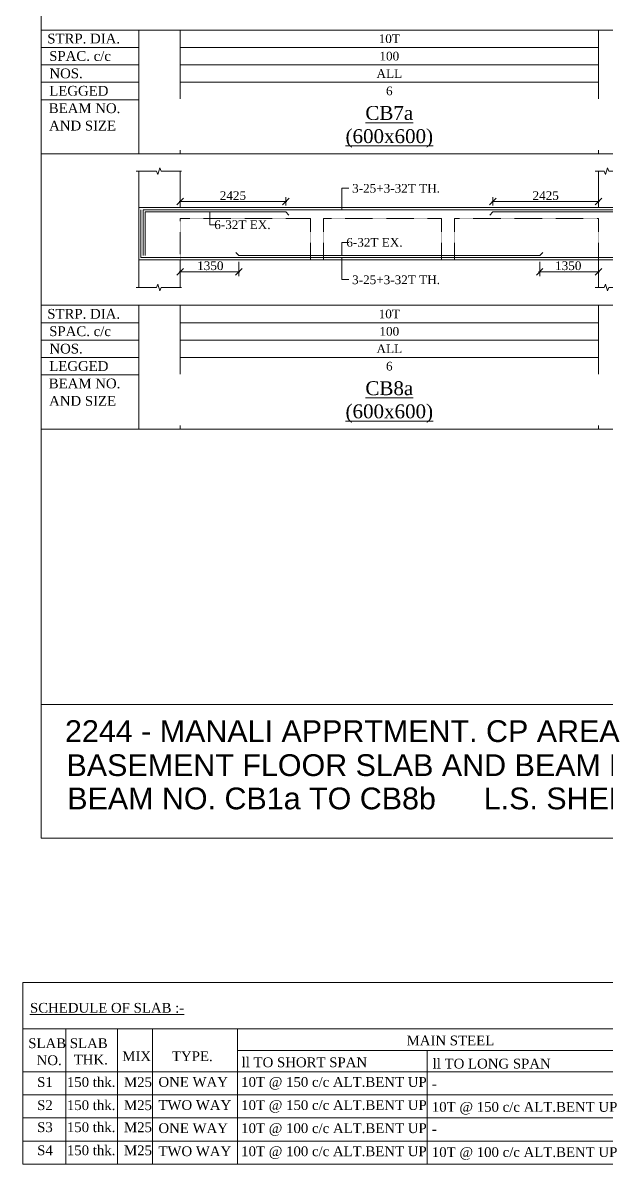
# Model space of a CAD drawing. Header units: inches. Extents: x 11017527 to 11245450, y -2821070 to -2693013.
# Drawn here: x 11187349 to 11200738, y -2780099 to -2753876 of the extents above; entities that cross this region are included whole.
import ezdxf
from ezdxf.enums import TextEntityAlignment as Align

# ---------------------------------------------------------------- set-up
doc = ezdxf.new("R2010")
doc.units = ezdxf.units.IN
doc.header["$LTSCALE"] = 0.5
doc.header["$MEASUREMENT"] = 0
doc.linetypes.add('HIDDEN', pattern=[9.525, 6.35, -3.175])
doc.layers.get('0').update_dxf_attribs({"lineweight": 0})
for name, color, linetype, lineweight in [('S-CUT OUT LINE', 9, 'Continuous', 9), ('S-DIM L.S.', 4, 'Continuous', 9), ('S-L.S.SECTION', 5, 'Continuous', 9), ('S-L.S.SLAB LINE', 8, 'HIDDEN', 5), ('S-L.S.STEEL', 6, 'Continuous', 15), ('S-SECTION MARK', 7, 'Continuous', 0), ('S-SHEET', 251, 'Continuous', 0), ('S-TEXT', 7, 'Continuous', 0), ('S-TEXT L.S. BEAM NO.', 30, 'Continuous', 5), ('S-TEXT SHEET', 7, 'Continuous', 0), ('S-TEXT. L.S.', 7, 'Continuous', 13)]:
    doc.layers.add(name, color=color, linetype=linetype, lineweight=lineweight)
doc.styles.add('135', font='arial.ttf', dxfattribs={"width": 0.8, "height": 135})
doc.styles.add('ARIAL', font='arial.ttf')
doc.styles.get("Standard").update_dxf_attribs({"font": 'times.ttf'})
doc.styles.add('TEXT', font='times.ttf')
doc.dimstyles.new('75', dxfattribs={"dimtxt": 135, "dimasz": 90, "dimexe": 0.1, "dimexo": 0.03, "dimgap": 0.09, "dimtad": 1, "dimdec": 0, "dimzin": 0, "dimdsep": 46, "dimtxsty": '135', "dimblk": 'ARCHTICK', "dimcen": 0.09, "dimclrd": 256, "dimclre": 256, "dimclrt": 256, "dimadec": 0, "dimazin": 0, "dimtfac": 1, "dimtdec": 0, "dimtofl": 0, "dimtmove": 1, "dimatfit": 3, "dimldrblk": 'DOTSMALL', "dimfxl": 1, "dimtolj": 1, "dimtzin": 0, "dimlwd": -1, "dimlwe": -1, "dimarcsym": 0})
doc.dimstyles.new('SETU_1', dxfattribs={"dimtxt": 200, "dimasz": 150, "dimexe": 100, "dimexo": 50, "dimgap": 35, "dimtad": 1, "dimdec": 0, "dimzin": 0, "dimdsep": 46, "dimtxsty": 'Standard', "dimblk": 'OBLIQUE', "dimcen": 150, "dimdle": 25, "dimclrd": 4, "dimclre": 7, "dimclrt": 256, "dimadec": 0, "dimazin": 0, "dimtfac": 1, "dimtdec": 0, "dimtofl": 0, "dimtmove": 1, "dimatfit": 3, "dimfxl": 1, "dimtolj": 1, "dimtzin": 0, "dimlwd": -1, "dimlwe": 5, "dimarcsym": 1})

# ---------------------------------------------------------------- blocks, each defined once
blk = doc.blocks.new('_Oblique')
at = {"color": 0, "linetype": 'ByBlock', "lineweight": -2}
blk.add_line((-0.5, -0.5), (0.5, 0.5), dxfattribs=at)
blk = doc.blocks.new('*D307')
at = {"layer": 'S-DIM L.S.', "color": 7, "transparency": 16777216}
blk.add_line((11190934, -2757982), (11193409, -2757982), dxfattribs=at)
at = {"layer": 'S-DIM L.S.', "color": 7, "lineweight": 5, "transparency": 16777216}
for p, q in [((11190959, -2758070), (11190959, -2757882)), ((11193384, -2758070), (11193384, -2757882))]:
    blk.add_line(p, q, dxfattribs=at)
at = {"layer": 'S-DIM L.S.', "color": 7, "transparency": 16777216, "xscale": 150, "yscale": 150, "zscale": 150, "rotation": 180}
blk.add_blockref('_Oblique', (11190959, -2757982), dxfattribs=at)
at = {"layer": 'S-DIM L.S.', "color": 7, "transparency": 16777216, "xscale": 150, "yscale": 150, "zscale": 150}
blk.add_blockref('_Oblique', (11193384, -2757982), dxfattribs=at)
at = {"layer": 'S-DIM L.S.', "transparency": 16777216, "insert": (11192171, -2757846), "char_height": 200, "attachment_point": 5, "style": 'TEXT'}
blk.add_mtext('\\A1;2425', dxfattribs=at)
blk = doc.blocks.new('*D308')
at = {"layer": 'S-DIM L.S.', "color": 7, "lineweight": 5, "transparency": 16777216}
for p, q in [((11190959, -2759370), (11190959, -2759695)), ((11192308, -2759370), (11192308, -2759695))]:
    blk.add_line(p, q, dxfattribs=at)
at = {"layer": 'S-DIM L.S.', "color": 7, "transparency": 16777216}
blk.add_line((11190934, -2759595), (11192333, -2759595), dxfattribs=at)
at = {"layer": 'S-DIM L.S.', "color": 7, "transparency": 16777216, "xscale": 150, "yscale": 150, "zscale": 150, "rotation": 180}
blk.add_blockref('_Oblique', (11190959, -2759595), dxfattribs=at)
at = {"layer": 'S-DIM L.S.', "color": 7, "transparency": 16777216, "xscale": 150, "yscale": 150, "zscale": 150}
blk.add_blockref('_Oblique', (11192308, -2759595), dxfattribs=at)
at = {"layer": 'S-DIM L.S.', "transparency": 16777216, "insert": (11191653, -2759458), "char_height": 200, "attachment_point": 5, "style": 'TEXT'}
blk.add_mtext('\\A1;1350', dxfattribs=at)
blk = doc.blocks.new('*D311')
at = {"layer": 'S-DIM L.S.', "color": 7, "transparency": 16777216}
blk.add_line((11200588, -2757982), (11198113, -2757982), dxfattribs=at)
at = {"layer": 'S-DIM L.S.', "color": 7, "lineweight": 5, "transparency": 16777216}
for p, q in [((11198138, -2758070), (11198138, -2757882)), ((11200563, -2758070), (11200563, -2757882))]:
    blk.add_line(p, q, dxfattribs=at)
at = {"layer": 'S-DIM L.S.', "color": 7, "transparency": 16777216, "xscale": 150, "yscale": 150, "zscale": 150, "rotation": 180}
blk.add_blockref('_Oblique', (11198138, -2757982), dxfattribs=at)
at = {"layer": 'S-DIM L.S.', "color": 7, "transparency": 16777216, "xscale": 150, "yscale": 150, "zscale": 150}
blk.add_blockref('_Oblique', (11200563, -2757982), dxfattribs=at)
at = {"layer": 'S-DIM L.S.', "transparency": 16777216, "insert": (11199350, -2757846), "char_height": 200, "attachment_point": 5, "style": 'TEXT'}
blk.add_mtext('\\A1;2425', dxfattribs=at)
blk = doc.blocks.new('*D287')
at = {"layer": 'S-DIM L.S.', "color": 7, "lineweight": 5, "transparency": 16777216}
for p, q in [((11199213, -2759370), (11199213, -2759695)), ((11200563, -2759370), (11200563, -2759695))]:
    blk.add_line(p, q, dxfattribs=at)
at = {"layer": 'S-DIM L.S.', "color": 7, "transparency": 16777216}
blk.add_line((11200588, -2759595), (11199188, -2759595), dxfattribs=at)
at = {"layer": 'S-DIM L.S.', "color": 7, "transparency": 16777216, "xscale": 150, "yscale": 150, "zscale": 150, "rotation": 180}
blk.add_blockref('_Oblique', (11199213, -2759595), dxfattribs=at)
at = {"layer": 'S-DIM L.S.', "color": 7, "transparency": 16777216, "xscale": 150, "yscale": 150, "zscale": 150}
blk.add_blockref('_Oblique', (11200563, -2759595), dxfattribs=at)
at = {"layer": 'S-DIM L.S.', "transparency": 16777216, "insert": (11199868, -2759458), "char_height": 200, "attachment_point": 5, "style": 'TEXT'}
blk.add_mtext('\\A1;1350', dxfattribs=at)
blk = doc.blocks.new('_ArchTick')
at = {"color": 0, "linetype": 'ByBlock', "const_width": 0.15}
blk.add_lwpolyline([(-0.5, -0.5), (0.5, 0.5)], dxfattribs=at)

msp = doc.modelspace()

# ---------------------------------------------------------------- linework, layer by layer
at = {"layer": 'S-CUT OUT LINE', "elevation": -0.024}
for points in [[(11189953.202, -2757284.145), (11190420.096, -2757284.145), (11190448.067, -2757360.992), (11190494.744, -2757207.297), (11190522.714, -2757284.145), (11190991.058, -2757284.145)], [(11200487.535, -2757284.149), (11200695.193, -2757284.149), (11200723.163, -2757360.997), (11200769.84, -2757207.301), (11200797.811, -2757284.149), (11200945.054, -2757284.149)], [(11189953.202, -2759956.914), (11190420.096, -2759956.914), (11190448.067, -2759880.066), (11190494.744, -2760033.762), (11190522.714, -2759956.914), (11190991.058, -2759956.914)], [(11200487.535, -2759956.918), (11200695.193, -2759956.918), (11200723.163, -2759880.071), (11200769.84, -2760033.766), (11200797.811, -2759956.918), (11200945.054, -2759956.918)]]:
    msp.add_lwpolyline(points, dxfattribs=at)
at = {"layer": 'S-L.S.SECTION', "color": 1}
for p, q in [((11190008.535, -2758120.529, 0.004), (11190008.535, -2757284.145, 0.004)), ((11190958.535, -2757284.145, 0.005), (11190958.535, -2758120.529, 0.005)), ((11200562.535, -2757284.149, 0), (11200562.535, -2758120.534, 0)), ((11190008.535, -2759320.529, 0.004), (11190008.535, -2759956.914, 0.004)), ((11190958.535, -2759320.529, 0.005), (11190958.535, -2759956.914, 0.005)), ((11200562.535, -2759320.534, 0), (11200562.535, -2759956.918, 0))]:
    msp.add_line(p, q, dxfattribs=at)
at = {"layer": 'S-L.S.SECTION', "color": 5}
for p, q in [((11190008.535, -2758120.529, -0.011), (11211508.535, -2758120.529, -0.012)), ((11190008.535, -2759320.529, 0.004), (11190008.535, -2758120.529, 0.004)), ((11190008.535, -2759320.529, -0.011), (11211508.535, -2759320.529, -0.012))]:
    msp.add_line(p, q, dxfattribs=at)
at = {"layer": 'S-L.S.SLAB LINE', "linetype": 'HIDDEN', "ltscale": 0.8}
for p, q in [((11190958.539, -2758370.531, -0.024), (11193948.225, -2758370.533, -0.02)), ((11190958.539, -2759320.529, 0.005), (11190958.539, -2758370.531, 0.005)), ((11193948.225, -2758370.533, 0.004), (11193948.225, -2759320.529, 0.004)), ((11194248.225, -2758370.533, -0.02), (11196958.536, -2758370.534, -0.017)), ((11194248.225, -2758370.533, 0.004), (11194248.225, -2759320.529, 0.004)), ((11196958.536, -2758370.534, 0.004), (11196958.536, -2759320.529, 0.004)), ((11197258.536, -2758370.535, -0.016), (11200562.535, -2758370.537, -0.012)), ((11197258.536, -2758370.535, 0.004), (11197258.536, -2759320.529, 0.004)), ((11200562.535, -2758370.537, -0.017), (11200562.535, -2759320.534, -0.017))]:
    msp.add_line(p, q, dxfattribs=at)
at = {"layer": 'S-L.S.STEEL', "color": 1}
for p, q in [((11190058.535, -2759270.529, 0.004), (11190058.535, -2758170.529, 0.004)), ((11190108.535, -2758170.529, -0.011), (11211408.535, -2758170.529, -0.012)), ((11190108.535, -2759220.529, 0.004), (11190108.535, -2758170.529, 0.004)), ((11190058.535, -2759270.529, -0.011), (11211458.535, -2759270.529, -0.012))]:
    msp.add_line(p, q, dxfattribs=at)
at = {"layer": 'S-L.S.STEEL'}
for p, q in [((11190158.535, -2759220.529, 0.004), (11190158.535, -2758220.427, 0.004)), ((11193383.539, -2758220.427, 0.005), (11190158.535, -2758220.427, -0.017)), ((11193383.539, -2758220.427, 0.018), (11193454.547, -2758291.436, 0.018)), ((11198137.424, -2758220.534, 0.018), (11198066.522, -2758291.436, 0.018)), ((11198137.424, -2758220.534, 0.054), (11203337.535, -2758220.534, -0.029)), ((11192308.539, -2759220.558, 0.013), (11192237.399, -2759149.418, 0.013)), ((11199212.552, -2759220.537, 0.013), (11199283.67, -2759149.418, 0.013)), ((11199212.552, -2759220.537, -0.017), (11192308.539, -2759220.558, -0.014))]:
    msp.add_line(p, q, dxfattribs=at)
at = {"layer": 'S-SHEET'}
for p, q in [((11187769.912, -2754041.769, 0.003), (11190008.535, -2754041.769, 0.003)), ((11187769.912, -2754041.77, 0.001), (11187769.912, -2756887.557, 0.001)), ((11190008.535, -2754041.769, 0.003), (11211508.535, -2754041.769, 0.003)), ((11190008.535, -2754041.769, 0.003), (11190008.535, -2756887.557, 0.003)), ((11190958.535, -2754041.769, 0.003), (11190958.535, -2756887.557, 0.003)), ((11200562.535, -2754041.774, 0.003), (11200562.535, -2756887.561, 0.003)), ((11187769.912, -2754441.769, 0.003), (11190008.535, -2754441.769, 0.003)), ((11190958.535, -2754441.769, 0.021), (11200562.535, -2754441.774, 0.015)), ((11187769.912, -2754841.769, 0.003), (11190008.535, -2754841.769, 0.003)), ((11190958.535, -2754841.769, 0.021), (11200562.535, -2754841.774, 0.015)), ((11187769.912, -2755241.769, 0.003), (11190008.535, -2755241.769, 0.003)), ((11190958.535, -2755241.769, 0.021), (11200562.535, -2755241.774, 0.015)), ((11187769.912, -2755641.769, 0.003), (11190008.535, -2755641.769, 0.003)), ((11190958.535, -2755641.769, 0.021), (11200562.535, -2755641.774, 0.015)), ((11187769.912, -2756887.557, 0.003), (11190008.535, -2756887.557, 0.003)), ((11187769.912, -2756887.557, 0.003), (11245449.902, -2756887.557, 0.003)), ((11190008.535, -2756887.557, 0.003), (11211508.535, -2756887.557, 0.003)), ((11187769.912, -2760365.529, 0.004), (11190008.535, -2760365.529, 0.004)), ((11187769.912, -2760365.53, 0.003), (11187769.912, -2763211.317, 0.003)), ((11190008.535, -2760365.529, 0.004), (11211508.535, -2760365.529, 0.004)), ((11190008.535, -2760365.529, 0.004), (11190008.535, -2763211.317, 0.004)), ((11190008.535, -2760365.529, 0.004), (11190008.535, -2763211.317, 0.004)), ((11190958.535, -2760365.529, 0.004), (11190958.535, -2763211.317, 0.004)), ((11200562.535, -2760365.534, 0.004), (11200562.535, -2763211.321, 0.004)), ((11187769.912, -2760765.529, 0.004), (11190008.535, -2760765.529, 0.004)), ((11190958.535, -2760765.529, 0.022), (11200562.535, -2760765.534, 0.016)), ((11187769.912, -2761165.529, 0.004), (11190008.535, -2761165.529, 0.004)), ((11190958.535, -2761165.529, 0.022), (11200562.535, -2761165.534, 0.016)), ((11187769.912, -2761565.529, 0.004), (11190008.535, -2761565.529, 0.004)), ((11190958.535, -2761565.529, 0.022), (11200562.535, -2761565.534, 0.016)), ((11187769.912, -2761965.529, 0.004), (11190008.535, -2761965.529, 0.004)), ((11190958.535, -2761965.529, 0.022), (11200562.535, -2761965.534, 0.016)), ((11187769.912, -2763211.317, 0.004), (11245449.902, -2763211.317, 0.004)), ((11187769.912, -2763211.317, 0.004), (11190008.535, -2763211.317, 0.004)), ((11190008.535, -2763211.317, 0.004), (11211508.535, -2763211.317, 0.004)), ((11187769.912, -2769535.077, 0.006), (11245449.902, -2769535.077, 0.006)), ((11187769.912, -2772611.23, -0.007), (11245449.902, -2772611.23, -0.007))]:
    msp.add_line(p, q, dxfattribs=at)
msp.add_lwpolyline([(11245449.902, -2772611.23), (11187769.912, -2772611.23), (11187769.912, -2725268.754), (11245449.902, -2725268.754)], close=True, dxfattribs=at)
at = {"layer": 'S-SHEET', "color": 7}
msp.add_lwpolyline([(11209086.889, -2780098.71), (11187349.394, -2780098.71), (11187349.394, -2775923.081), (11209086.889, -2775923.081)], close=True, dxfattribs=at)
at = {"layer": 'S-TEXT', "ltscale": 50}
for p, q in [((11187349.394, -2780098.71), (11187349.394, -2775923.081)), ((11187349.394, -2775923.081), (11209086.889, -2775923.081)), ((11209086.889, -2776985.745), (11187349.394, -2776985.745)), ((11188334.07, -2780098.71), (11188334.07, -2776985.745)), ((11189524.159, -2780098.71), (11189524.159, -2776985.745)), ((11190327.208, -2780098.71), (11190327.208, -2776985.745)), ((11192275.302, -2776985.745), (11192275.302, -2780098.71)), ((11196626.617, -2780098.71), (11196626.617, -2777490.053)), ((11187349.394, -2777975.41), (11209086.889, -2777975.41)), ((11187349.394, -2778506.235), (11209086.889, -2778506.235)), ((11187349.394, -2779037.06), (11209086.889, -2779037.06)), ((11187349.394, -2779037.06), (11209086.889, -2779037.06)), ((11187349.394, -2779567.885), (11209086.889, -2779567.885)), ((11187349.394, -2779567.885), (11209086.889, -2779567.885)), ((11187349.394, -2780098.71), (11209086.889, -2780098.71))]:
    msp.add_line(p, q, dxfattribs=at)
at = {"layer": 'S-TEXT', "linetype": 'ByBlock'}
for p, q in [((11192275.302, -2777490.053), (11206971.193, -2777490.053)), ((11192291.519, -2777490.053), (11206651.884, -2777490.053))]:
    msp.add_line(p, q, dxfattribs=at)

# ---------------------------------------------------------------- texts
at = {"layer": 'S-TEXT', "style": 'TEXT'}
for s, p in [('STRP. DIA.', (11188745.245, -2754349.826, 0.003)), ('SPAC. c/c', (11188662.107, -2754749.826, 0.003)), ('NOS.', (11188341.559, -2755149.826, 0.003)), ('LEGGED', (11188634.205, -2755549.826, 0.003)), ('BEAM NO.', (11188765.44, -2755949.826, 0.003)), ('AND SIZE', (11188720.234, -2756349.826, 0.003)), ('STRP. DIA.', (11188745.245, -2760673.586, 0.004)), ('SPAC. c/c', (11188662.107, -2761073.586, 0.004)), ('NOS.', (11188341.559, -2761473.586, 0.004)), ('LEGGED', (11188634.205, -2761873.586, 0.004)), ('BEAM NO.', (11188765.44, -2762273.586, 0.004)), ('AND SIZE', (11188720.234, -2762673.586, 0.004))]:
    msp.add_text(s, height=225, dxfattribs=at).set_placement(p, align=Align.CENTER)
at = {"layer": 'S-TEXT', "linetype": 'ByBlock', "style": 'TEXT'}
for s, p in [('%%USCHEDULE OF SLAB :-', (11187512.337, -2776618.539)), ('SLAB', (11187472.937, -2777432.056)), ('SLAB', (11188427.447, -2777432.056)), ('MAIN STEEL', (11196157.949, -2777368.987)), ('MIX', (11189631.175, -2777731.468)), ('TYPE.', (11190772.157, -2777731.468)), ('NO.', (11187665.726, -2777822.219)), ('THK.', (11188516.888, -2777808.436)), ('ll TO SHORT SPAN', (11192370.977, -2777870.6)), ('ll TO LONG SPAN', (11196755.748, -2777900.768)), ('S1', (11187677.574, -2778324.512)), ('150 thk.', (11188360.13, -2778324.512)), ('M25', (11189671.523, -2778326.271)), ('ONE WAY', (11190461.503, -2778321.708)), ('10T @ 150 c/c ALT.BENT UP', (11192360.571, -2778322.722)), ('-', (11196736.789, -2778364.588)), ('S2', (11187677.574, -2778855.337)), ('150 thk.', (11188360.13, -2778855.337)), ('M25', (11189671.523, -2778857.096)), ('TWO WAY', (11190461.503, -2778852.534)), ('10T @ 150 c/c ALT.BENT UP', (11192360.571, -2778853.547)), ('10T @ 150 c/c ALT.BENT UP', (11196736.789, -2778895.414)), ('S3', (11187677.574, -2779361.699)), ('150 thk.', (11188360.13, -2779361.699)), ('M25', (11189671.523, -2779363.457)), ('ONE WAY', (11190461.503, -2779383.359)), ('10T @ 100 c/c ALT.BENT UP', (11192360.571, -2779384.372)), ('-', (11196736.789, -2779403.504)), ('S4', (11187677.574, -2779892.524)), ('150 thk.', (11188360.13, -2779892.524)), ('M25', (11189671.523, -2779894.282)), ('TWO WAY', (11190461.503, -2779914.184)), ('10T @ 100 c/c ALT.BENT UP', (11192360.571, -2779915.197)), ('10T @ 100 c/c ALT.BENT UP', (11196736.789, -2779934.33))]:
    msp.add_text(s, height=225, dxfattribs=at).set_placement(p)
at = {"layer": 'S-TEXT', "char_height": 200, "width": 7204, "attachment_point": 5, "style": 'TEXT'}
for s, insert in [('10T', (11195760.535, -2754241.807, 0.024)), ('\\pxt9.000002;100', (11195760.535, -2754641.739, 0.032)), ('ALL', (11195760.535, -2755041.754, 0.033)), ('10T', (11195760.535, -2760565.567, 0.025)), ('\\pxt9.000002;100', (11195760.535, -2760965.499, 0.034)), ('ALL', (11195760.535, -2761365.514, 0.034))]:
    msp.add_mtext(s, dxfattribs=dict(at, insert=insert))
at = {"layer": 'S-TEXT SHEET', "color": 7, "style": 'ARIAL', "width": 1}
for s, p in [('2244 - MANALI APPRTMENT. CP AREA', (11188316.593, -2770149.027, 0.001)), ('BASEMENT FLOOR SLAB AND BEAM L.S. DETAIL.', (11188351.359, -2770931.274, 0.001)), ('BEAM NO. CB1a TO CB8b', (11188368.743, -2771696.139, 0.001)), ('L.S. SHEET NO. 01 OF 01', (11197927.809, -2771696.139, 0.001))]:
    msp.add_text(s, height=500, dxfattribs=at).set_placement(p, align=Align.MIDDLE_LEFT)
at = {"layer": 'S-TEXT. L.S.', "style": 'TEXT'}
for p in [(11194907.219, -2757777.441, -0.069), (11194907.219, -2759880.118, -0.069)]:
    msp.add_text('3-25+3-32T TH.', height=200, dxfattribs=at).set_placement(p)
for p in [(11192388.493, -2758614.055, -0.073), (11195419.587, -2759019.777, -0.069)]:
    msp.add_text('6-32T EX.', height=200, dxfattribs=at).set_placement(p, align=Align.CENTER)

# ---------------------------------------------------------------- dimensions: what is measured, and where the dimension line sits
at = {"layer": 'S-DIM L.S.'}
dim = msp.add_linear_dim(base=(11193383.539, -2757982.275, 0.039), p1=(11190958.535, -2758120.427, 0.023), p2=(11193383.539, -2758120.427, 0.018), dimstyle='SETU_1', override={"dimtxsty": 'TEXT', "dimblk": 'Oblique', "dimclrd": 7, "dimarcsym": 1}, dxfattribs=at)
dim.commit()
dim.dimension.update_dxf_attribs({"geometry": '*D307', "text_midpoint": (11192171.037, -2757845.545, 0.039)})
dim = msp.add_linear_dim(base=(11198137.53, -2757982.275, 0.039), p1=(11200562.535, -2758120.427, 0.023), p2=(11198137.53, -2758120.427, 0.018), angle=180, dimstyle='SETU_1', override={"dimtxsty": 'TEXT', "dimblk": 'Oblique', "dimclrd": 7, "dimarcsym": 1}, dxfattribs=at)
dim.commit()
dim.dimension.update_dxf_attribs({"geometry": '*D311', "text_midpoint": (11199350.033, -2757845.545, 0.039)})
dim = msp.add_linear_dim(base=(11192308.408, -2759595.164, 0.039), p1=(11190958.535, -2759320.427, 0.023), p2=(11192308.408, -2759320.427, 0.013), dimstyle='SETU_1', override={"dimtxsty": 'TEXT', "dimblk": 'Oblique', "dimclrd": 7, "dimarcsym": 1}, dxfattribs=at)
dim.commit()
dim.dimension.update_dxf_attribs({"geometry": '*D308', "text_midpoint": (11191653.474, -2759595.164, 0.039), "dimtype": 160})
dim = msp.add_linear_dim(base=(11199212.662, -2759595.164, 0.039), p1=(11200562.535, -2759320.427, 0.023), p2=(11199212.662, -2759320.427, 0.013), angle=180, dimstyle='SETU_1', override={"dimtxsty": 'TEXT', "dimblk": 'Oblique', "dimclrd": 7, "dimarcsym": 1}, dxfattribs=at)
dim.commit()
dim.dimension.update_dxf_attribs({"geometry": '*D287', "text_midpoint": (11199867.595, -2759595.164, 0.039), "dimtype": 160})

# ---------------------------------------------------------------- leaders
at = {"layer": 'S-SECTION MARK'}
for points in [[(11194670.243, -2758170.636, -0.072), (11194670.243, -2757672.647, -0.072), (11194831.744, -2757672.647, -0.072)], [(11191639.149, -2758220.666, -0.044), (11191639.149, -2758517.941, -0.044), (11191800.649, -2758517.941, -0.044)], [(11194670.243, -2759220.636, -0.072), (11194670.243, -2758923.36, -0.072), (11194831.744, -2758923.36, -0.072)], [(11194670.243, -2759270.636, -0.072), (11194670.243, -2759775.324, -0.072), (11194831.744, -2759775.324, -0.072)]]:
    msp.add_leader(points, dimstyle='75', override={"dimasz": 100, "dimclrd": 7}, dxfattribs=at)

# ---------------------------------------------------------------- next in the draw order: texts
at = {"layer": 'S-TEXT L.S. BEAM NO.', "color": 6, "linetype": 'ByBlock', "char_height": 319.2745, "width": 9604, "attachment_point": 5, "style": 'TEXT', "bg_fill": 2}
for s, insert in [('{\\LCB7a\\P(600x600)}', (11195760.535, -2756264.648, 0.024)), ('{\\LCB8a\\P(600x600)}', (11195760.535, -2762588.408, 0.025))]:
    msp.add_mtext(s, dxfattribs=dict(at, insert=insert))

# ---------------------------------------------------------------- next in the draw order: texts
at = {"layer": 'S-TEXT', "char_height": 200, "width": 9604, "attachment_point": 5, "style": 'TEXT'}
for insert in [(11195760.535, -2755441.757, 0.026), (11195760.535, -2761765.517, 0.027)]:
    msp.add_mtext('6', dxfattribs=dict(at, insert=insert))

doc.saveas('drawing.dxf')
